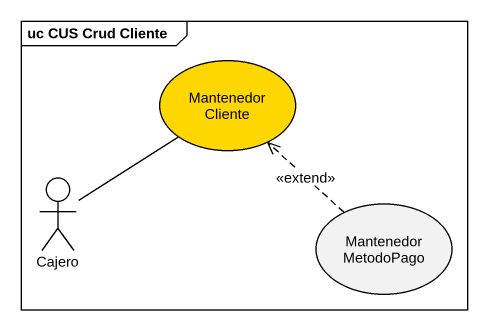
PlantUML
@startuml
mainframe uc CUS Crud Cliente
usecase "Mantenedor Cliente" as Mantenedor_Cliente #FFD700
actor Cajero
usecase "Mantenedor MetodoPago" as Mantenedor_MetodoPago
Cajero -up- Mantenedor_Cliente
Mantenedor_MetodoPago .up.> Mantenedor_Cliente : <<extend>>
@enduml
